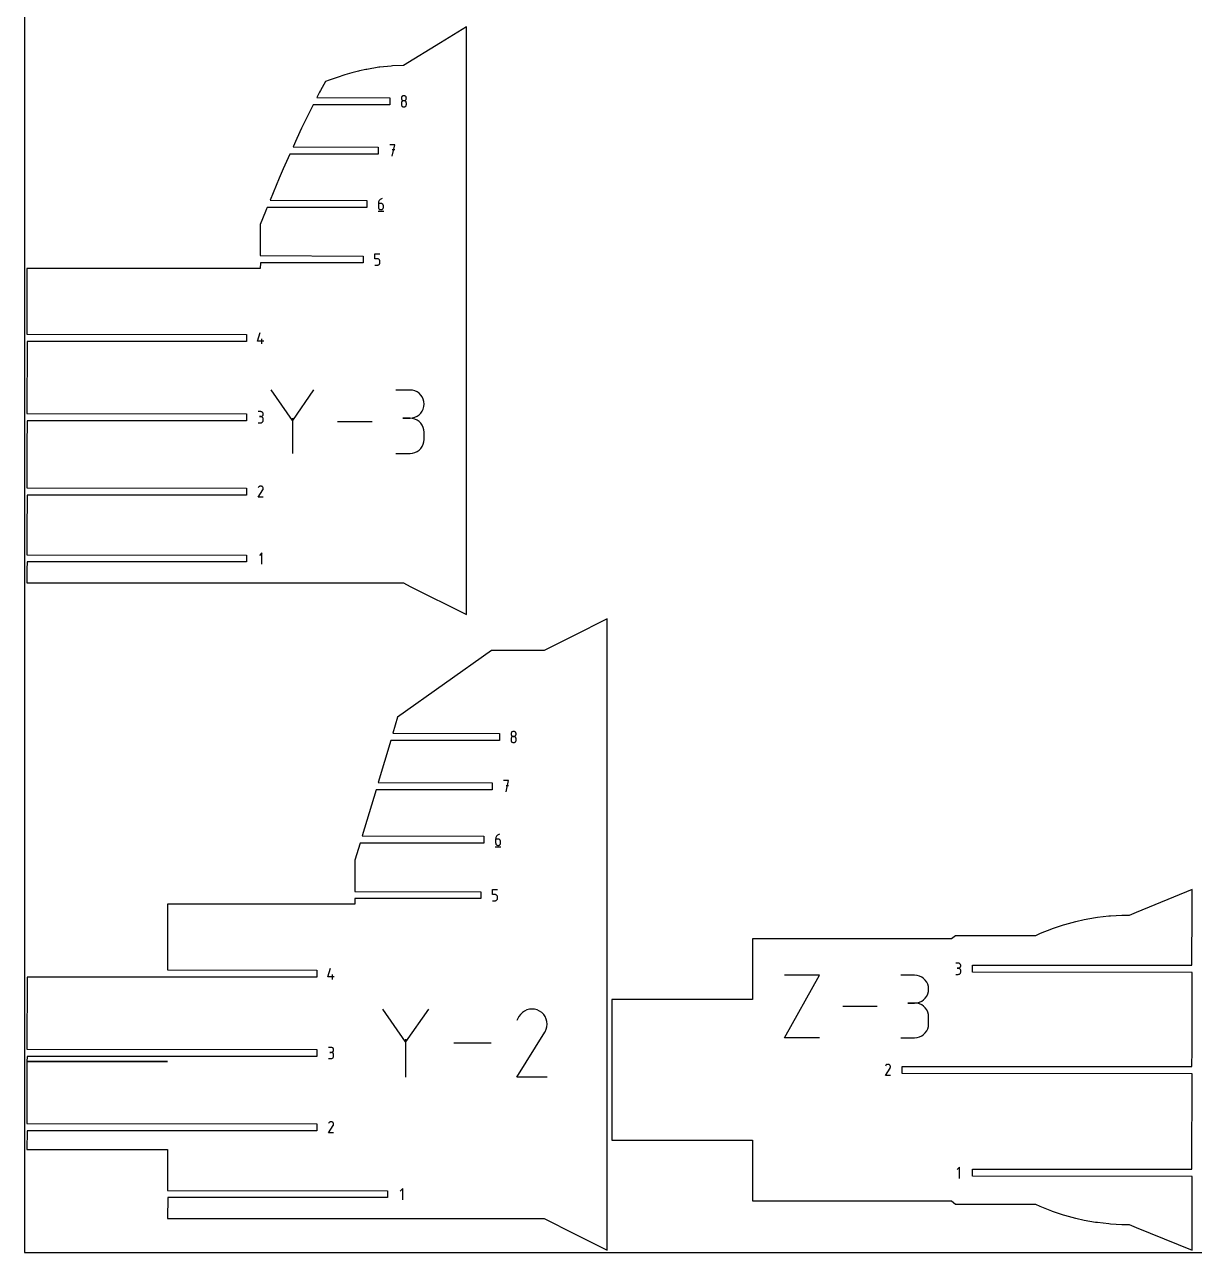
# Model space of a CAD drawing. Extents: x 0 to 3000, y 0 to 3000.
# Drawn here: x 0 to 831, y 0 to 873 of the extents above; entities that cross this region are included whole.
import ezdxf

# ---------------------------------------------------------------- set-up
doc = ezdxf.new("R2010")
doc.units = 0

msp = doc.modelspace()

# ---------------------------------------------------------------- linework, layer by layer
at = {"layer": 'annotation', "color": 1}
for p, q in [((267.718042, 820.598568), (267.689377, 820.280468)), ((267.689377, 820.280468), (267.689377, 820.280468)), ((267.689377, 820.280468), (267.718059, 819.960875)), ((267.800672, 820.89828), (267.718042, 820.598568)), ((267.932215, 821.174522), (267.800672, 820.89828)), ((268.107623, 821.422212), (267.932215, 821.174522)), ((268.321844, 821.636265), (268.107623, 821.422212)), ((268.56983, 821.811598), (268.321844, 821.636265)), ((268.84653, 821.94313), (268.56983, 821.811598)), ((269.146894, 822.025777), (268.84653, 821.94313)), ((269.465873, 822.054455), (269.146894, 822.025777)), ((269.784851, 822.025777), (269.465873, 822.054455)), ((269.465873, 822.054455), (269.465873, 822.054455)), ((270.085215, 821.94313), (269.784851, 822.025777)), ((270.361915, 821.811598), (270.085215, 821.94313)), ((270.609901, 821.636265), (270.361915, 821.811598)), ((270.824123, 821.422212), (270.609901, 821.636265)), ((270.99953, 821.174522), (270.824123, 821.422212)), ((271.131074, 820.89828), (270.99953, 821.174522)), ((271.213703, 820.598568), (271.131074, 820.89828)), ((271.213687, 819.960875), (271.242368, 820.280468)), ((271.242368, 820.280468), (271.213703, 820.598568)), ((271.242368, 820.280468), (271.242368, 820.280468)), ((267.718042, 817.042405), (267.689377, 816.722961)), ((267.689377, 816.722961), (267.689377, 815.837975)), ((267.689377, 815.837975), (267.689377, 815.837975)), ((267.689377, 815.837975), (267.718059, 815.518554)), ((267.800672, 817.343164), (267.718042, 817.042405)), ((267.718059, 819.960875), (267.80073, 819.659999)), ((267.718059, 815.518554), (267.80073, 815.218139)), ((267.932215, 817.620193), (267.800672, 817.343164)), ((267.80073, 819.659999), (267.932327, 819.382883)), ((267.80073, 815.218139), (267.932327, 814.94169)), ((268.107623, 817.868446), (267.932215, 817.620193)), ((267.932327, 819.382883), (268.107788, 819.134568)), ((267.932327, 814.94169), (268.107788, 814.694166)), ((268.321844, 818.082877), (268.107623, 817.868446)), ((268.107788, 819.134568), (268.322051, 818.920095)), ((268.107788, 814.694166), (268.322051, 814.480526)), ((268.56983, 818.25844), (268.321844, 818.082877)), ((268.322051, 818.920095), (268.570053, 818.744506)), ((268.322051, 814.480526), (268.570053, 814.305729)), ((268.84653, 818.390089), (268.56983, 818.25844)), ((268.570053, 818.744506), (268.846732, 818.612844)), ((268.570053, 814.305729), (268.846732, 814.174734)), ((269.146894, 818.472779), (268.84653, 818.390089)), ((268.846732, 818.612844), (269.147026, 818.530149)), ((268.846732, 814.174734), (269.147026, 814.092501)), ((269.465873, 818.501464), (269.146894, 818.472779)), ((269.147026, 818.530149), (269.465873, 818.501464)), ((269.147026, 814.092501), (269.465873, 814.063987)), ((269.465873, 818.501464), (269.784719, 818.530149)), ((269.784851, 818.472796), (269.465873, 818.501464)), ((269.465873, 818.501464), (269.465873, 818.501464)), ((269.465873, 818.501464), (269.465873, 818.501464)), ((269.465873, 814.063987), (269.784719, 814.092501)), ((269.465873, 814.063987), (269.465873, 814.063987)), ((269.784719, 818.530149), (270.085013, 818.612844)), ((269.784719, 814.092501), (270.085013, 814.174734)), ((270.085215, 818.390147), (269.784851, 818.472796)), ((270.085013, 818.612844), (270.361692, 818.744506)), ((270.085013, 814.174734), (270.361692, 814.305729)), ((270.361915, 818.258551), (270.085215, 818.390147)), ((270.361692, 818.744506), (270.609695, 818.920095)), ((270.361692, 814.305729), (270.609695, 814.480526)), ((270.609901, 818.083042), (270.361915, 818.258551)), ((270.609695, 818.920095), (270.823958, 819.134568)), ((270.609695, 814.480526), (270.823958, 814.694166)), ((270.824123, 817.868652), (270.609901, 818.083042)), ((270.823958, 819.134568), (270.999419, 819.382883)), ((270.823958, 814.694166), (270.999419, 814.94169)), ((270.99953, 817.620416), (270.824123, 817.868652)), ((270.999419, 819.382883), (271.131016, 819.659999)), ((270.999419, 814.94169), (271.131016, 815.218139)), ((271.131074, 817.343367), (270.99953, 817.620416)), ((271.131016, 819.659999), (271.213687, 819.960875)), ((271.131016, 815.218139), (271.213687, 815.518554)), ((271.213703, 817.042537), (271.131074, 817.343367)), ((271.213687, 815.518554), (271.242368, 815.837975)), ((271.242368, 816.722961), (271.213703, 817.042537)), ((271.242368, 815.837975), (271.242368, 816.722961)), ((271.242368, 816.722961), (271.242368, 816.722961)), ((262.952693, 787.044328), (259.395186, 787.044328)), ((261.17419, 779.044328), (262.952693, 787.044328)), ((262.952693, 783.481805), (261.17419, 783.481805)), ((251.39252, 746.027667), (251.353183, 745.486931)), ((251.353183, 745.486931), (251.353183, 742.827956)), ((253.129679, 745.486931), (251.353183, 745.486931)), ((251.353183, 742.827956), (251.353183, 742.827956)), ((251.353183, 742.827956), (251.381865, 742.508381)), ((251.381865, 742.508381), (251.464536, 742.207551)), ((251.507333, 746.547209), (251.39252, 746.027667)), ((251.464536, 742.207551), (251.596133, 741.930502)), ((251.69283, 747.039114), (251.507333, 746.547209)), ((251.596133, 741.930502), (251.771594, 741.682265)), ((251.944215, 747.496941), (251.69283, 747.039114)), ((252.256696, 747.914248), (251.944215, 747.496941)), ((252.625477, 748.284595), (252.256696, 747.914248)), ((253.045766, 748.601539), (252.625477, 748.284595)), ((253.512768, 748.858639), (253.045766, 748.601539)), ((253.449186, 745.458417), (253.129679, 745.486931)), ((253.749831, 745.376184), (253.449186, 745.458417)), ((254.02169, 749.049454), (253.512768, 748.858639)), ((254.026614, 745.245189), (253.749831, 745.376184)), ((254.02169, 749.049454), (254.02169, 749.049454)), ((254.274533, 745.070392), (254.026614, 745.245189)), ((254.48859, 744.856752), (254.274533, 745.070392)), ((254.663783, 744.609228), (254.48859, 744.856752)), ((254.48859, 741.682265), (254.663783, 741.930502)), ((254.795111, 744.332779), (254.663783, 744.609228)), ((254.663783, 741.930502), (254.795111, 742.207551)), ((254.877576, 744.032364), (254.795111, 744.332779)), ((254.795111, 742.207551), (254.877576, 742.508381)), ((254.906175, 743.712943), (254.877576, 744.032364)), ((254.877576, 742.508381), (254.906175, 742.827956)), ((254.906175, 742.827956), (254.906175, 743.712943)), ((254.906175, 743.712943), (254.906175, 743.712943)), ((251.130683, 740.049454), (255.130683, 740.049454)), ((251.771594, 741.682265), (251.985857, 741.467876)), ((251.985857, 741.467876), (252.233859, 741.292366)), ((252.233859, 741.292366), (252.510539, 741.160771)), ((252.510539, 741.160771), (252.810833, 741.078122)), ((252.810833, 741.078122), (253.129679, 741.049454)), ((253.129679, 741.049454), (253.449186, 741.078122)), ((253.129679, 741.049454), (253.129679, 741.049454)), ((253.449186, 741.078122), (253.749831, 741.160771)), ((253.749831, 741.160771), (254.026614, 741.292366)), ((254.026614, 741.292366), (254.274533, 741.467876)), ((254.274533, 741.467876), (254.48859, 741.682265)), ((248.927286, 706.118995), (248.927286, 709.681518)), ((248.927286, 709.681518), (252.480277, 709.681518)), ((250.703782, 706.118995), (248.927286, 706.118995)), ((248.927286, 701.681518), (250.703782, 701.681518)), ((251.02276, 706.090481), (250.703782, 706.118995)), ((250.703782, 701.681518), (251.022628, 701.710186)), ((250.703782, 701.681518), (250.703782, 701.681518)), ((251.022628, 701.710186), (251.322922, 701.792835)), ((251.323124, 706.008248), (251.02276, 706.090481)), ((251.322922, 701.792835), (251.599601, 701.924431)), ((251.599824, 705.877253), (251.323124, 706.008248)), ((251.599601, 701.924431), (251.847604, 702.09994)), ((251.84781, 705.702456), (251.599824, 705.877253)), ((251.847604, 702.09994), (252.061867, 702.31433)), ((252.062032, 705.488816), (251.84781, 705.702456)), ((252.061867, 702.31433), (252.237328, 702.562566)), ((252.237439, 705.241292), (252.062032, 705.488816)), ((252.237328, 702.562566), (252.368925, 702.839615)), ((252.368983, 704.964843), (252.237439, 705.241292)), ((252.368925, 702.839615), (252.451596, 703.140445)), ((252.451612, 704.664428), (252.368983, 704.964843)), ((252.451596, 703.140445), (252.480277, 703.460021)), ((252.480277, 704.345007), (252.451612, 704.664428)), ((252.480277, 703.460021), (252.480277, 704.345007)), ((252.480277, 704.345007), (252.480277, 704.345007)), ((165.553612, 647.58812), (167.327599, 653.809617)), ((169.995603, 647.58812), (165.553612, 647.58812)), ((168.664109, 645.809617), (168.664109, 649.362608)), ((190.296023, 591.190027), (175.247789, 612.951828)), ((205.341428, 612.951828), (190.296023, 591.190027)), ((273.863375, 612.898074), (263.845365, 612.898074)), ((275.665138, 612.736351), (273.863375, 612.898074)), ((277.360535, 612.270291), (275.665138, 612.736351)), ((278.921366, 611.528557), (277.360535, 612.270291)), ((280.319435, 610.539815), (278.921366, 611.528557)), ((281.526541, 609.332728), (280.319435, 610.539815)), ((282.514488, 607.93596), (281.526541, 609.332728)), ((283.255077, 606.378174), (282.514488, 607.93596)), ((283.720108, 604.688036), (283.255077, 606.378174)), ((283.881385, 602.89421), (283.720108, 604.688036)), ((283.720108, 601.091961), (283.881385, 602.89421)), ((283.881385, 602.89421), (283.881385, 602.89421)), ((167.774608, 597.525194), (165.998112, 597.525194)), ((167.774608, 593.972203), (166.885106, 593.972203)), ((166.885106, 593.972203), (167.774608, 593.972203)), ((168.094115, 597.496516), (167.774608, 597.525194)), ((167.774608, 593.972203), (168.094115, 594.000888)), ((168.094115, 593.943524), (167.774608, 593.972203)), ((167.774608, 593.972203), (167.774608, 593.972203)), ((168.39476, 597.413869), (168.094115, 597.496516)), ((168.094115, 594.000888), (168.39476, 594.083583)), ((168.39476, 593.860878), (168.094115, 593.943524)), ((168.671542, 597.282337), (168.39476, 597.413869)), ((168.39476, 594.083583), (168.671542, 594.215245)), ((168.671542, 593.729346), (168.39476, 593.860878)), ((168.919462, 597.107004), (168.671542, 597.282337)), ((168.671542, 594.215245), (168.919462, 594.390834)), ((168.919462, 593.554012), (168.671542, 593.729346)), ((169.133518, 596.892951), (168.919462, 597.107004)), ((168.919462, 594.390834), (169.133518, 594.605307)), ((169.133518, 593.339959), (168.919462, 593.554012)), ((169.308711, 596.645261), (169.133518, 596.892951)), ((169.133518, 594.605307), (169.308711, 594.853622)), ((169.44004, 596.369019), (169.308711, 596.645261)), ((169.308711, 594.853622), (169.44004, 595.130738)), ((169.522504, 596.069307), (169.44004, 596.369019)), ((169.44004, 595.130738), (169.522504, 595.431614)), ((169.551103, 595.751207), (169.522504, 596.069307)), ((169.522504, 595.431614), (169.551103, 595.751207)), ((169.551103, 595.751207), (169.551103, 595.751207)), ((275.665138, 593.023815), (277.360535, 593.490147)), ((277.360535, 593.490147), (278.921366, 594.232618)), ((278.921366, 594.232618), (280.319435, 595.222796)), ((280.319435, 595.222796), (281.526541, 596.432251)), ((281.526541, 596.432251), (282.514488, 597.832551)), ((282.514488, 597.832551), (283.255077, 599.395265)), ((283.255077, 599.395265), (283.720108, 601.091961)), ((165.998112, 589.534726), (167.774608, 589.534726)), ((167.774608, 589.534726), (168.094115, 589.563388)), ((167.774608, 589.534726), (167.774608, 589.534726)), ((168.094115, 589.563388), (168.39476, 589.645993)), ((168.39476, 589.645993), (168.671542, 589.777471)), ((168.671542, 589.777471), (168.919462, 589.952752)), ((168.919462, 589.952752), (169.133518, 590.166763)), ((169.308711, 593.09227), (169.133518, 593.339959)), ((169.133518, 590.166763), (169.308711, 590.414436)), ((169.44004, 592.816028), (169.308711, 593.09227)), ((169.308711, 590.414436), (169.44004, 590.690699)), ((169.522504, 592.516315), (169.44004, 592.816028)), ((169.44004, 590.690699), (169.522504, 590.990482)), ((169.551103, 592.198216), (169.522504, 592.516315)), ((169.522504, 590.990482), (169.551103, 591.308713)), ((169.551103, 591.308713), (169.551103, 592.198216)), ((169.551103, 592.198216), (169.551103, 592.198216)), ((190.296023, 592.941269), (190.296023, 567.835417)), ((246.932015, 590.393622), (222.26468, 590.393622)), ((273.863375, 592.862053), (268.847297, 592.862053)), ((268.847297, 592.862053), (273.863375, 592.862053)), ((273.863375, 592.862053), (275.665138, 593.023815)), ((275.665138, 592.70033), (273.863375, 592.862053)), ((273.863375, 592.862053), (273.863375, 592.862053)), ((277.360535, 592.23427), (275.665138, 592.70033)), ((278.921366, 591.492537), (277.360535, 592.23427)), ((280.319435, 590.503794), (278.921366, 591.492537)), ((281.526541, 589.296707), (280.319435, 590.503794)), ((282.514488, 587.899939), (281.526541, 589.296707)), ((283.255077, 586.342154), (282.514488, 587.899939)), ((283.720108, 584.652016), (283.255077, 586.342154)), ((283.881385, 582.858189), (283.720108, 584.652016)), ((283.255077, 574.357005), (283.720108, 576.047539)), ((283.720108, 576.047539), (283.881385, 577.842111)), ((283.881385, 577.842111), (283.881385, 582.858189)), ((283.881385, 582.858189), (283.881385, 582.858189)), ((263.845365, 567.838246), (273.863375, 567.838246)), ((273.863375, 567.838246), (275.665138, 567.999876)), ((273.863375, 567.838246), (273.863375, 567.838246)), ((275.665138, 567.999876), (277.360535, 568.465703)), ((277.360535, 568.465703), (278.921366, 569.207134)), ((278.921366, 569.207134), (280.319435, 570.195574)), ((280.319435, 570.195574), (281.526541, 571.402428)), ((281.526541, 571.402428), (282.514488, 572.799103)), ((282.514488, 572.799103), (283.255077, 574.357005)), ((165.998112, 536.6647), (169.281192, 541.950038)), ((166.236416, 543.775198), (166.003129, 543.327688)), ((166.421549, 544.037718), (166.236416, 543.775198)), ((166.643666, 544.256862), (166.421549, 544.037718)), ((166.896013, 544.430874), (166.643666, 544.256862)), ((167.171834, 544.557999), (166.896013, 544.430874)), ((167.464374, 544.636483), (167.171834, 544.557999)), ((167.766878, 544.66457), (167.464374, 544.636483)), ((168.07259, 544.640506), (167.766878, 544.66457)), ((168.374755, 544.562536), (168.07259, 544.640506)), ((168.666618, 544.428904), (168.374755, 544.562536)), ((168.927658, 544.243541), (168.666618, 544.428904)), ((168.666618, 544.428904), (168.666618, 544.428904)), ((169.145916, 544.021105), (168.927658, 544.243541)), ((169.319451, 543.768416), (169.145916, 544.021105)), ((169.281192, 541.950038), (169.285117, 541.954895)), ((169.281192, 541.950038), (169.281192, 541.950038)), ((169.285117, 541.954895), (169.288881, 541.959792)), ((169.288881, 541.959792), (169.292508, 541.964773)), ((169.292508, 541.964773), (169.296024, 541.969877)), ((169.296024, 541.969877), (169.299454, 541.975147)), ((169.299454, 541.975147), (169.302821, 541.980623)), ((169.302821, 541.980623), (169.306151, 541.986346)), ((169.306151, 541.986346), (169.309469, 541.992359)), ((169.309469, 541.992359), (169.312799, 541.998702)), ((169.312799, 541.998702), (169.448357, 542.289756)), ((169.312799, 541.998702), (169.312799, 541.998702)), ((169.446322, 543.492289), (169.319451, 543.768416)), ((169.524589, 543.199542), (169.446322, 543.492289)), ((169.448357, 542.289756), (169.527547, 542.591459)), ((169.552311, 542.896993), (169.524589, 543.199542)), ((169.527547, 542.591459), (169.552311, 542.896993)), ((169.551103, 536.6647), (165.998112, 536.6647)), ((168.66411, 497.1432), (166.885607, 495.364196)), ((168.66411, 489.1432), (168.66411, 497.1432)), ((345.642975, 368.835396), (345.61431, 368.517296)), ((345.61431, 368.517296), (345.61431, 368.517296)), ((345.61431, 368.517296), (345.642992, 368.197703)), ((345.725605, 369.135108), (345.642975, 368.835396)), ((345.642992, 368.197703), (345.725663, 367.896828)), ((345.857148, 369.411351), (345.725605, 369.135108)), ((345.725663, 367.896828), (345.85726, 367.619711)), ((346.032556, 369.65904), (345.857148, 369.411351)), ((345.85726, 367.619711), (346.032721, 367.371396)), ((346.246777, 369.873093), (346.032556, 369.65904)), ((346.032721, 367.371396), (346.246984, 367.156923)), ((346.494763, 370.048427), (346.246777, 369.873093)), ((346.246984, 367.156923), (346.494986, 366.981335)), ((346.771463, 370.179958), (346.494763, 370.048427)), ((346.771463, 366.626918), (346.494763, 366.495268)), ((346.494986, 366.981335), (346.771665, 366.849672)), ((347.071827, 370.262605), (346.771463, 370.179958)), ((347.071827, 366.709608), (346.771463, 366.626918)), ((346.771665, 366.849672), (347.071959, 366.766977)), ((347.390806, 370.291283), (347.071827, 370.262605)), ((347.390806, 366.738292), (347.071827, 366.709608)), ((347.071959, 366.766977), (347.390806, 366.738292)), ((347.709784, 370.262605), (347.390806, 370.291283)), ((347.390806, 370.291283), (347.390806, 370.291283)), ((347.390806, 366.738292), (347.709652, 366.766977)), ((347.709784, 366.709624), (347.390806, 366.738292)), ((347.390806, 366.738292), (347.390806, 366.738292)), ((347.390806, 366.738292), (347.390806, 366.738292)), ((347.709652, 366.766977), (348.009946, 366.849672)), ((348.010148, 370.179958), (347.709784, 370.262605)), ((348.010148, 366.626975), (347.709784, 366.709624)), ((348.009946, 366.849672), (348.286625, 366.981335)), ((348.286848, 370.048427), (348.010148, 370.179958)), ((348.286848, 366.49538), (348.010148, 366.626975)), ((348.286625, 366.981335), (348.534628, 367.156923)), ((348.534834, 369.873093), (348.286848, 370.048427)), ((348.534628, 367.156923), (348.748891, 367.371396)), ((348.749056, 369.65904), (348.534834, 369.873093)), ((348.748891, 367.371396), (348.924352, 367.619711)), ((348.924463, 369.411351), (348.749056, 369.65904)), ((348.924352, 367.619711), (349.055949, 367.896828)), ((349.056007, 369.135108), (348.924463, 369.411351)), ((349.055949, 367.896828), (349.13862, 368.197703)), ((349.138636, 368.835396), (349.056007, 369.135108)), ((349.13862, 368.197703), (349.167301, 368.517296)), ((349.167301, 368.517296), (349.138636, 368.835396)), ((349.167301, 368.517296), (349.167301, 368.517296)), ((345.642975, 365.279233), (345.61431, 364.95979)), ((345.61431, 364.95979), (345.61431, 364.074803)), ((345.61431, 364.074803), (345.61431, 364.074803)), ((345.61431, 364.074803), (345.642992, 363.755382)), ((345.725605, 365.579993), (345.642975, 365.279233)), ((345.642992, 363.755382), (345.725663, 363.454967)), ((345.857148, 365.857022), (345.725605, 365.579993)), ((345.725663, 363.454967), (345.85726, 363.178519)), ((346.032556, 366.105274), (345.857148, 365.857022)), ((345.85726, 363.178519), (346.032721, 362.930995)), ((346.246777, 366.319705), (346.032556, 366.105274)), ((346.032721, 362.930995), (346.246984, 362.717355)), ((346.494763, 366.495268), (346.246777, 366.319705)), ((346.246984, 362.717355), (346.494986, 362.542557)), ((346.494986, 362.542557), (346.771665, 362.411563)), ((346.771665, 362.411563), (347.071959, 362.329329)), ((347.071959, 362.329329), (347.390806, 362.300816)), ((347.390806, 362.300816), (347.709652, 362.329329)), ((347.390806, 362.300816), (347.390806, 362.300816)), ((347.709652, 362.329329), (348.009946, 362.411563)), ((348.009946, 362.411563), (348.286625, 362.542557)), ((348.286625, 362.542557), (348.534628, 362.717355)), ((348.534834, 366.31987), (348.286848, 366.49538)), ((348.534628, 362.717355), (348.748891, 362.930995)), ((348.749056, 366.105481), (348.534834, 366.31987)), ((348.748891, 362.930995), (348.924352, 363.178519)), ((348.924463, 365.857245), (348.749056, 366.105481)), ((348.924352, 363.178519), (349.055949, 363.454967)), ((349.056007, 365.580195), (348.924463, 365.857245)), ((349.055949, 363.454967), (349.13862, 363.755382)), ((349.138636, 365.279365), (349.056007, 365.580195)), ((349.13862, 363.755382), (349.167301, 364.074803)), ((349.167301, 364.95979), (349.138636, 365.279365)), ((349.167301, 364.074803), (349.167301, 364.95979)), ((349.167301, 364.95979), (349.167301, 364.95979)), ((343.916322, 335.281156), (340.358816, 335.281156)), ((342.13782, 327.281156), (343.916322, 335.281156)), ((343.916322, 331.718633), (342.13782, 331.718633)), ((336.354676, 296.838367), (335.934387, 296.521423)), ((336.821678, 297.095468), (336.354676, 296.838367)), ((337.3306, 297.286282), (336.821678, 297.095468)), ((337.3306, 297.286282), (337.3306, 297.286282)), ((334.439593, 288.286282), (338.439593, 288.286282)), ((334.70143, 294.264495), (334.662093, 293.723759)), ((334.662093, 293.723759), (334.662093, 291.064785)), ((336.438589, 293.723759), (334.662093, 293.723759)), ((334.662093, 291.064785), (334.662093, 291.064785)), ((334.662093, 291.064785), (334.690775, 290.745209)), ((334.690775, 290.745209), (334.773446, 290.44438)), ((334.816243, 294.784037), (334.70143, 294.264495)), ((334.773446, 290.44438), (334.905043, 290.16733)), ((335.00174, 295.275942), (334.816243, 294.784037)), ((334.905043, 290.16733), (335.080504, 289.919094)), ((335.253125, 295.733769), (335.00174, 295.275942)), ((335.080504, 289.919094), (335.294767, 289.704704)), ((335.565606, 296.151077), (335.253125, 295.733769)), ((335.294767, 289.704704), (335.542769, 289.529195)), ((335.542769, 289.529195), (335.819449, 289.397599)), ((335.934387, 296.521423), (335.565606, 296.151077)), ((335.819449, 289.397599), (336.119743, 289.31495)), ((336.119743, 289.31495), (336.438589, 289.286282)), ((336.758096, 293.695246), (336.438589, 293.723759)), ((336.438589, 289.286282), (336.758096, 289.31495)), ((336.438589, 289.286282), (336.438589, 289.286282)), ((337.058741, 293.613012), (336.758096, 293.695246)), ((336.758096, 289.31495), (337.058741, 289.397599)), ((337.335524, 293.482017), (337.058741, 293.613012)), ((337.058741, 289.397599), (337.335524, 289.529195)), ((337.583443, 293.30722), (337.335524, 293.482017)), ((337.335524, 289.529195), (337.583443, 289.704704)), ((337.7975, 293.09358), (337.583443, 293.30722)), ((337.583443, 289.704704), (337.7975, 289.919094)), ((337.972693, 292.846056), (337.7975, 293.09358)), ((337.7975, 289.919094), (337.972693, 290.16733)), ((338.104021, 292.569607), (337.972693, 292.846056)), ((337.972693, 290.16733), (338.104021, 290.44438)), ((338.186486, 292.269193), (338.104021, 292.569607)), ((338.104021, 290.44438), (338.186486, 290.745209)), ((338.215085, 291.949772), (338.186486, 292.269193)), ((338.186486, 290.745209), (338.215085, 291.064785)), ((338.215085, 291.064785), (338.215085, 291.949772)), ((338.215085, 291.949772), (338.215085, 291.949772)), ((332.468623, 254.355823), (332.468623, 257.918346)), ((332.468623, 257.918346), (336.021615, 257.918346)), ((334.245119, 254.355823), (332.468623, 254.355823)), ((334.564097, 254.32731), (334.245119, 254.355823)), ((334.864462, 254.245076), (334.564097, 254.32731)), ((335.141162, 254.114081), (334.864462, 254.245076)), ((335.389147, 253.939284), (335.141162, 254.114081)), ((335.603369, 253.725644), (335.389147, 253.939284)), ((335.778777, 253.47812), (335.603369, 253.725644)), ((335.91032, 253.201671), (335.778777, 253.47812)), ((335.992949, 252.901257), (335.91032, 253.201671)), ((332.468623, 249.918346), (334.245119, 249.918346)), ((334.245119, 249.918346), (334.563965, 249.947015)), ((334.245119, 249.918346), (334.245119, 249.918346)), ((334.563965, 249.947015), (334.864259, 250.029663)), ((334.864259, 250.029663), (335.140939, 250.161259)), ((335.140939, 250.161259), (335.388941, 250.336768)), ((335.388941, 250.336768), (335.603204, 250.551158)), ((335.603204, 250.551158), (335.778665, 250.799394)), ((335.778665, 250.799394), (335.910262, 251.076444)), ((335.910262, 251.076444), (335.992933, 251.377273)), ((335.992933, 251.377273), (336.021615, 251.696849)), ((336.021615, 252.581836), (335.992949, 252.901257)), ((336.021615, 251.696849), (336.021615, 252.581836)), ((336.021615, 252.581836), (336.021615, 252.581836)), ((215.553618, 195.824948), (217.327605, 202.046445)), ((663.325855, 205.613191), (661.54936, 205.613191)), ((663.325855, 202.0602), (662.436353, 202.0602)), ((662.436353, 202.0602), (663.325855, 202.0602)), ((663.645362, 205.584512), (663.325855, 205.613191)), ((663.325855, 202.0602), (663.645362, 202.088885)), ((663.645362, 202.031521), (663.325855, 202.0602)), ((663.325855, 202.0602), (663.325855, 202.0602)), ((663.946007, 205.501866), (663.645362, 205.584512)), ((663.645362, 202.088885), (663.946007, 202.17158)), ((663.946007, 201.948875), (663.645362, 202.031521)), ((664.22279, 205.370334), (663.946007, 205.501866)), ((663.946007, 202.17158), (664.22279, 202.303242)), ((664.22279, 201.817343), (663.946007, 201.948875)), ((664.47071, 205.195), (664.22279, 205.370334)), ((664.22279, 202.303242), (664.47071, 202.478831)), ((664.47071, 201.642009), (664.22279, 201.817343)), ((664.684766, 204.980947), (664.47071, 205.195)), ((664.47071, 202.478831), (664.684766, 202.693303)), ((664.684766, 201.427956), (664.47071, 201.642009)), ((664.859959, 204.733258), (664.684766, 204.980947)), ((664.684766, 202.693303), (664.859959, 202.941619)), ((664.859959, 201.180267), (664.684766, 201.427956)), ((664.991288, 204.457016), (664.859959, 204.733258)), ((664.859959, 202.941619), (664.991288, 203.218735)), ((664.991288, 200.904024), (664.859959, 201.180267)), ((665.073752, 204.157303), (664.991288, 204.457016)), ((664.991288, 203.218735), (665.073752, 203.519611)), ((665.073752, 200.604312), (664.991288, 200.904024)), ((665.102351, 203.839204), (665.073752, 204.157303)), ((665.073752, 203.519611), (665.102351, 203.839204)), ((665.102351, 203.839204), (665.102351, 203.839204)), ((219.99561, 195.824948), (215.553618, 195.824948)), ((218.664116, 194.046445), (218.664116, 197.599437)), ((539.964514, 152.54194), (564.695906, 197.083027)), ((564.695906, 197.083027), (539.964514, 197.083027)), ((632.346907, 197.031352), (622.456026, 197.031352)), ((634.125805, 196.871681), (632.346907, 197.031352)), ((635.799687, 196.411535), (634.125805, 196.871681)), ((637.340712, 195.679215), (635.799687, 196.411535)), ((638.721038, 194.703019), (637.340712, 195.679215)), ((639.912827, 193.51125), (638.721038, 194.703019)), ((640.888237, 192.132207), (639.912827, 193.51125)), ((641.619427, 190.59419), (640.888237, 192.132207)), ((661.54936, 197.622723), (663.325855, 197.622723)), ((663.325855, 197.622723), (663.645362, 197.651385)), ((663.325855, 197.622723), (663.325855, 197.622723)), ((663.645362, 197.651385), (663.946007, 197.73399)), ((663.946007, 197.73399), (664.22279, 197.865468)), ((664.22279, 197.865468), (664.47071, 198.040748)), ((664.47071, 198.040748), (664.684766, 198.25476)), ((664.684766, 198.25476), (664.859959, 198.502433)), ((664.859959, 198.502433), (664.991288, 198.778696)), ((664.991288, 198.778696), (665.073752, 199.078478)), ((665.102351, 200.286212), (665.073752, 200.604312)), ((665.073752, 199.078478), (665.102351, 199.39671)), ((665.102351, 199.39671), (665.102351, 200.286212)), ((665.102351, 200.286212), (665.102351, 200.286212)), ((640.888237, 182.157011), (641.619427, 183.699894)), ((642.078557, 188.9255), (641.619427, 190.59419)), ((641.619427, 183.699894), (642.078557, 185.37506)), ((642.237788, 187.154437), (642.078557, 188.9255)), ((642.078557, 185.37506), (642.237788, 187.154437)), ((642.237788, 187.154437), (642.237788, 187.154437)), ((605.757308, 174.812484), (581.403004, 174.812484)), ((632.346907, 177.24959), (627.394483, 177.24959)), ((627.394483, 177.24959), (632.346907, 177.24959)), ((632.346907, 177.24959), (634.125805, 177.409299)), ((634.125805, 177.089919), (632.346907, 177.24959)), ((632.346907, 177.24959), (632.346907, 177.24959)), ((634.125805, 177.409299), (635.799687, 177.869713)), ((635.799687, 176.629773), (634.125805, 177.089919)), ((635.799687, 177.869713), (637.340712, 178.602762)), ((637.340712, 175.897453), (635.799687, 176.629773)), ((637.340712, 178.602762), (638.721038, 179.580375)), ((638.721038, 174.921257), (637.340712, 175.897453)), ((638.721038, 179.580375), (639.912827, 180.774482)), ((639.912827, 173.729488), (638.721038, 174.921257)), ((639.912827, 180.774482), (640.888237, 182.157011)), ((270.738721, 149.628129), (254.576791, 173.000487)), ((286.897613, 173.000487), (270.738721, 149.628129)), ((351.178292, 167.611263), (349.765376, 164.900896)), ((352.299554, 169.20123), (351.178292, 167.611263)), ((353.644818, 170.528484), (352.299554, 169.20123)), ((355.173168, 171.582394), (353.644818, 170.528484)), ((356.843692, 172.352334), (355.173168, 171.582394)), ((358.615474, 172.827674), (356.843692, 172.352334)), ((360.447603, 172.997786), (358.615474, 172.827674)), ((362.299162, 172.852041), (360.447603, 172.997786)), ((364.12924, 172.37981), (362.299162, 172.852041)), ((365.896921, 171.570465), (364.12924, 172.37981)), ((367.477923, 170.447802), (365.896921, 171.570465)), ((365.896921, 171.570465), (365.896921, 171.570465)), ((368.799812, 169.100613), (367.477923, 170.447802)), ((369.850834, 167.570187), (368.799812, 169.100613)), ((370.619236, 165.897813), (369.850834, 167.570187)), ((371.093263, 164.12478), (370.619236, 165.897813)), ((640.888237, 172.350445), (639.912827, 173.729488)), ((641.619427, 170.812428), (640.888237, 172.350445)), ((642.078557, 169.143738), (641.619427, 170.812428)), ((642.237788, 167.372675), (642.078557, 169.143738)), ((642.237788, 162.420252), (642.237788, 167.372675)), ((642.237788, 167.372675), (642.237788, 167.372675)), ((369.810545, 156.851836), (370.631556, 158.614615)), ((370.631556, 158.614615), (371.111177, 160.441892)), ((371.261161, 162.292376), (371.093263, 164.12478)), ((371.111177, 160.441892), (371.261161, 162.292376)), ((639.912827, 156.062289), (640.888237, 157.44124)), ((640.888237, 157.44124), (641.619427, 158.979372)), ((641.619427, 158.979372), (642.078557, 160.648453)), ((642.078557, 160.648453), (642.237788, 162.420252)), ((270.738721, 151.508978), (270.738721, 124.545081)), ((331.566253, 148.772784), (305.073328, 148.772784)), ((349.734991, 124.546206), (369.619118, 156.557099)), ((369.619118, 156.557099), (369.642889, 156.586513)), ((369.619118, 156.557099), (369.619118, 156.557099)), ((369.642889, 156.586513), (369.665684, 156.616177)), ((369.665684, 156.616177), (369.687654, 156.646341)), ((369.687654, 156.646341), (369.708948, 156.677256)), ((369.708948, 156.677256), (369.729718, 156.709171)), ((369.729718, 156.709171), (369.750112, 156.742336)), ((369.750112, 156.742336), (369.770282, 156.777002)), ((369.770282, 156.777002), (369.790376, 156.813419)), ((369.790376, 156.813419), (369.810545, 156.851836)), ((369.810545, 156.851836), (369.810545, 156.851836)), ((564.695906, 152.54194), (539.964514, 152.54194)), ((622.456026, 152.543337), (632.346907, 152.543337)), ((632.346907, 152.543337), (634.125805, 152.702916)), ((632.346907, 152.543337), (632.346907, 152.543337)), ((634.125805, 152.702916), (635.799687, 153.162832)), ((635.799687, 153.162832), (637.340712, 153.894854)), ((637.340712, 153.894854), (638.721038, 154.87075)), ((638.721038, 154.87075), (639.912827, 156.062289)), ((217.774614, 145.762022), (215.998118, 145.762022)), ((217.774614, 142.209031), (216.885112, 142.209031)), ((216.885112, 142.209031), (217.774614, 142.209031)), ((218.094121, 145.733344), (217.774614, 145.762022)), ((217.774614, 142.209031), (218.094121, 142.237716)), ((218.094121, 142.180353), (217.774614, 142.209031)), ((217.774614, 142.209031), (217.774614, 142.209031)), ((218.394766, 145.650697), (218.094121, 145.733344)), ((218.094121, 142.237716), (218.394766, 142.320411)), ((218.394766, 142.097706), (218.094121, 142.180353)), ((218.671549, 145.519166), (218.394766, 145.650697)), ((218.394766, 142.320411), (218.671549, 142.452074)), ((218.671549, 141.966174), (218.394766, 142.097706)), ((218.919468, 145.343832), (218.671549, 145.519166)), ((218.671549, 142.452074), (218.919468, 142.627662)), ((218.919468, 141.790841), (218.671549, 141.966174)), ((219.133525, 145.129779), (218.919468, 145.343832)), ((218.919468, 142.627662), (219.133525, 142.842135)), ((219.133525, 141.576788), (218.919468, 141.790841)), ((219.308718, 144.88209), (219.133525, 145.129779)), ((219.133525, 142.842135), (219.308718, 143.09045)), ((219.308718, 141.329098), (219.133525, 141.576788)), ((219.440046, 144.605847), (219.308718, 144.88209)), ((219.308718, 143.09045), (219.440046, 143.367567)), ((219.440046, 141.052856), (219.308718, 141.329098)), ((219.52251, 144.306135), (219.440046, 144.605847)), ((219.440046, 143.367567), (219.52251, 143.668442)), ((219.52251, 140.753144), (219.440046, 141.052856)), ((219.55111, 143.988035), (219.52251, 144.306135)), ((219.52251, 143.668442), (219.55111, 143.988035)), ((219.55111, 140.435044), (219.52251, 140.753144)), ((219.55111, 143.988035), (219.55111, 143.988035)), ((219.55111, 139.545542), (219.55111, 140.435044)), ((219.55111, 140.435044), (219.55111, 140.435044)), ((215.998118, 137.771555), (217.774614, 137.771555)), ((217.774614, 137.771555), (218.094121, 137.800216)), ((217.774614, 137.771555), (217.774614, 137.771555)), ((218.094121, 137.800216), (218.394766, 137.882822)), ((218.394766, 137.882822), (218.671549, 138.0143)), ((218.671549, 138.0143), (218.919468, 138.18958)), ((218.919468, 138.18958), (219.133525, 138.403592)), ((219.133525, 138.403592), (219.308718, 138.651264)), ((219.308718, 138.651264), (219.440046, 138.927527)), ((219.440046, 138.927527), (219.52251, 139.22731)), ((219.52251, 139.22731), (219.55111, 139.545542)), ((611.549353, 125.704258), (614.832434, 130.989596)), ((611.787657, 132.814756), (611.55437, 132.367245)), ((611.97279, 133.077276), (611.787657, 132.814756)), ((612.194907, 133.29642), (611.97279, 133.077276)), ((612.447254, 133.470432), (612.194907, 133.29642)), ((612.723075, 133.597557), (612.447254, 133.470432)), ((613.015615, 133.676041), (612.723075, 133.597557)), ((613.318119, 133.704128), (613.015615, 133.676041)), ((613.623831, 133.680064), (613.318119, 133.704128)), ((613.925996, 133.602093), (613.623831, 133.680064)), ((614.217859, 133.468462), (613.925996, 133.602093)), ((614.4789, 133.283098), (614.217859, 133.468462)), ((614.217859, 133.468462), (614.217859, 133.468462)), ((614.697157, 133.060663), (614.4789, 133.283098)), ((614.870692, 132.807974), (614.697157, 133.060663)), ((614.832434, 130.989596), (614.836358, 130.994452)), ((614.832434, 130.989596), (614.832434, 130.989596)), ((614.836358, 130.994452), (614.840122, 130.99935)), ((614.840122, 130.99935), (614.84375, 131.004331)), ((614.84375, 131.004331), (614.847266, 131.009435)), ((614.847266, 131.009435), (614.850695, 131.014705)), ((614.850695, 131.014705), (614.854062, 131.020181)), ((614.854062, 131.020181), (614.857392, 131.025904)), ((614.857392, 131.025904), (614.86071, 131.031917)), ((614.86071, 131.031917), (614.86404, 131.03826)), ((614.86404, 131.03826), (614.999598, 131.329314)), ((614.86404, 131.03826), (614.86404, 131.03826)), ((614.997564, 132.531847), (614.870692, 132.807974)), ((615.07583, 132.2391), (614.997564, 132.531847)), ((614.999598, 131.329314), (615.078788, 131.631016)), ((615.103552, 131.936551), (615.07583, 132.2391)), ((615.078788, 131.631016), (615.103552, 131.936551)), ((371.253846, 124.546206), (349.734991, 124.546206)), ((615.102345, 125.704258), (611.549353, 125.704258)), ((215.998118, 84.901528), (219.281199, 90.186866)), ((216.236423, 92.012026), (216.003135, 91.564516)), ((216.421555, 92.274547), (216.236423, 92.012026)), ((216.643672, 92.49369), (216.421555, 92.274547)), ((216.896019, 92.667702), (216.643672, 92.49369)), ((217.17184, 92.794827), (216.896019, 92.667702)), ((217.46438, 92.873311), (217.17184, 92.794827)), ((217.766884, 92.901398), (217.46438, 92.873311)), ((218.072596, 92.877334), (217.766884, 92.901398)), ((218.374762, 92.799364), (218.072596, 92.877334)), ((218.666625, 92.665732), (218.374762, 92.799364)), ((218.927665, 92.480369), (218.666625, 92.665732)), ((218.666625, 92.665732), (218.666625, 92.665732)), ((219.145923, 92.257934), (218.927665, 92.480369)), ((219.319458, 92.005244), (219.145923, 92.257934)), ((219.281199, 90.186866), (219.285124, 90.191723)), ((219.281199, 90.186866), (219.281199, 90.186866)), ((219.285124, 90.191723), (219.288887, 90.196621)), ((219.288887, 90.196621), (219.292515, 90.201601)), ((219.292515, 90.201601), (219.296031, 90.206706)), ((219.296031, 90.206706), (219.29946, 90.211975)), ((219.29946, 90.211975), (219.302827, 90.217451)), ((219.302827, 90.217451), (219.306158, 90.223175)), ((219.306158, 90.223175), (219.309475, 90.229187)), ((219.309475, 90.229187), (219.312805, 90.235531)), ((219.312805, 90.235531), (219.448363, 90.526584)), ((219.312805, 90.235531), (219.312805, 90.235531)), ((219.446329, 91.729117), (219.319458, 92.005244)), ((219.524596, 91.436371), (219.446329, 91.729117)), ((219.448363, 90.526584), (219.527554, 90.828287)), ((219.552318, 91.133822), (219.524596, 91.436371)), ((219.527554, 90.828287), (219.552318, 91.133822)), ((219.55111, 84.901528), (215.998118, 84.901528)), ((664.215357, 60.646775), (662.436855, 58.867771)), ((664.215357, 52.646775), (664.215357, 60.646775)), ((268.664122, 45.380029), (266.88562, 43.601025)), ((268.664122, 37.380029), (268.664122, 45.380029))]:
    msp.add_line(p, q, dxfattribs=at)
at = {"layer": 'boundary', "color": 5}
for p, q in [((313.963721, 871.027257), (295.522668, 859.696132)), ((313.963721, 837.024525), (313.963721, 871.027257)), ((295.522668, 859.696132), (269.104941, 843.46373)), ((232.598231, 838.276764), (227.625702, 836.837044)), ((237.26347, 839.476491), (232.598231, 838.276764)), ((237.882436, 839.625337), (237.26347, 839.476491)), ((242.36952, 840.631001), (237.882436, 839.625337)), ((243.075651, 840.753696), (242.36952, 840.631001)), ((251.573776, 842.230356), (243.075651, 840.753696)), ((252.386719, 842.315689), (251.573776, 842.230356)), ((260.424478, 843.159134), (252.386719, 842.315689)), ((261.293971, 843.189625), (260.424478, 843.159134)), ((269.104941, 843.46373), (261.293971, 843.189625)), ((213.796156, 832.072577), (210.215088, 825.684753)), ((216.322611, 833.036963), (213.796156, 832.072577)), ((221.995926, 835.035053), (216.322611, 833.036963)), ((227.625702, 836.837044), (221.995926, 835.035053)), ((313.963722, 791.110709), (313.963721, 837.024525)), ((209.627911, 824.557393), (207.652315, 820.764238)), ((207.652315, 820.764238), (259.416876, 820.514238)), ((210.215088, 825.684753), (209.627911, 824.557393)), ((259.416876, 820.514238), (259.416876, 815.614238)), ((203.739616, 813.251835), (199.147771, 803.832135)), ((205.034823, 815.614239), (203.739616, 813.251835)), ((259.416876, 815.614238), (205.034823, 815.614239)), ((199.147771, 803.832135), (196.774455, 798.963551)), ((196.774455, 798.963551), (193.368552, 791.54575)), ((193.368552, 791.54575), (190.704744, 785.744328)), ((190.704744, 785.744328), (251.125194, 785.494329)), ((251.125194, 785.494329), (251.125193, 780.594328)), ((313.963722, 733.718254), (313.963722, 791.110709)), ((188.472929, 780.594328), (183.782603, 770.009061)), ((251.125193, 780.594328), (188.472929, 780.594328)), ((183.782603, 770.009061), (180.970008, 763.542351)), ((180.970008, 763.542351), (174.430237, 747.749454)), ((172.38912, 742.599454), (171.862972, 741.549769)), ((243.080682, 742.599454), (172.38912, 742.599454)), ((174.430237, 747.749454), (243.080683, 747.499454)), ((243.080683, 747.499454), (243.080682, 742.599454)), ((171.162979, 739.782469), (167.457243, 730.426316)), ((171.862972, 741.549769), (171.162979, 739.782469)), ((313.963722, 664.847376), (313.963722, 733.718254)), ((167.457243, 730.426316), (167.443985, 711.064769)), ((167.443985, 711.064769), (167.44569, 708.381518)), ((167.44569, 708.381518), (240.654785, 708.131518)), ((240.654785, 708.131518), (240.654785, 703.231518)), ((10.6744, 699.194105), (1.5875, 699.194106)), ((1.5875, 699.194106), (1.587501, 697.152317)), ((11.362553, 699.194105), (10.6744, 699.194105)), ((12.184685, 699.194105), (11.362553, 699.194105)), ((13.172839, 699.194106), (12.184685, 699.194105)), ((14.36994, 699.194106), (13.172839, 699.194106)), ((15.83463, 699.194106), (14.36994, 699.194106)), ((17.649338, 699.194106), (15.83463, 699.194106)), ((19.933598, 699.194105), (17.649338, 699.194106)), ((22.866665, 699.194105), (19.933598, 699.194105)), ((26.731007, 699.194105), (22.866665, 699.194105)), ((31.998274, 699.194105), (26.731007, 699.194105)), ((39.51757, 699.194105), (31.998274, 699.194105)), ((50.989442, 699.194105), (39.51757, 699.194105)), ((70.382515, 699.194105), (50.989442, 699.194105)), ((109.604197, 699.194105), (70.382515, 699.194105)), ((167.451528, 699.194105), (109.604197, 699.194105)), ((167.644121, 703.231518), (167.451528, 699.194105)), ((240.654785, 703.231518), (167.644121, 703.231518)), ((1.587501, 689.642132), (1.5875, 663.128016)), ((1.587501, 697.152317), (1.587501, 689.642132)), ((313.963722, 453.350672), (313.963722, 664.847376)), ((1.5875, 663.128016), (1.5875, 652.509617)), ((1.5875, 652.509617), (157.725611, 652.259617)), ((1.7825, 647.359617), (1.587501, 596.234475)), ((157.72561, 647.359617), (1.7825, 647.359617)), ((157.725611, 652.259617), (157.72561, 647.359617)), ((1.587501, 596.234475), (157.725611, 595.984475)), ((157.725611, 595.984475), (157.725611, 591.084475)), ((1.782501, 591.084476), (1.587501, 573.253715)), ((157.725611, 591.084475), (1.782501, 591.084476)), ((1.587501, 573.253715), (1.587501, 543.364765)), ((1.587501, 543.364765), (157.725611, 543.114765)), ((157.725611, 543.114765), (157.725611, 538.214765)), ((1.782501, 538.214765), (1.5875, 511.837022)), ((157.725611, 538.214765), (1.782501, 538.214765)), ((1.5875, 511.837022), (1.587501, 495.8432)), ((1.587501, 495.8432), (157.725611, 495.5932)), ((1.7825, 490.693201), (1.587501, 485.328429)), ((157.725611, 490.6932), (1.7825, 490.693201)), ((157.725611, 495.5932), (157.725611, 490.6932)), ((1.587501, 485.328429), (1.5875, 477.821075)), ((1.5875, 477.821075), (1.5875, 475.780057)), ((1.5875, 475.780057), (5.148021, 475.780056)), ((5.148021, 475.780056), (105.767989, 475.780056)), ((105.767989, 475.780056), (110.829417, 475.780057)), ((110.829417, 475.780057), (269.104941, 475.780056)), ((269.104941, 475.780056), (274.005109, 473.329973)), ((274.005109, 473.329973), (313.963722, 453.350672)), ((413.963734, 450.175672), (389.580894, 437.984248)), ((413.963735, 412.793383), (413.963734, 450.175672)), ((389.580894, 437.984248), (369.104954, 427.746276)), ((331.796771, 427.746274), (265.022385, 380.309405)), ((332.518922, 427.746275), (331.796771, 427.746274)), ((333.056221, 427.746275), (332.518922, 427.746275)), ((333.593401, 427.746275), (333.056221, 427.746275)), ((334.301567, 427.746274), (333.593401, 427.746275)), ((335.009795, 427.746275), (334.301567, 427.746274)), ((335.8822, 427.746275), (335.009795, 427.746275)), ((336.75458, 427.746275), (335.8822, 427.746275)), ((337.782737, 427.746274), (336.75458, 427.746275)), ((338.810919, 427.746275), (337.782737, 427.746274)), ((339.984978, 427.746275), (338.810919, 427.746275)), ((341.158981, 427.746274), (339.984978, 427.746275)), ((342.467541, 427.746275), (341.158981, 427.746274)), ((343.776186, 427.746275), (342.467541, 427.746275)), ((345.206799, 427.746275), (343.776186, 427.746275)), ((346.637408, 427.746275), (345.206799, 427.746275)), ((348.176205, 427.746275), (346.637408, 427.746275)), ((349.714972, 427.746275), (348.176205, 427.746275)), ((351.347111, 427.746275), (349.714972, 427.746275)), ((352.979248, 427.746274), (351.347111, 427.746275)), ((354.689033, 427.746275), (352.979248, 427.746274)), ((356.398765, 427.746275), (354.689033, 427.746275)), ((358.169671, 427.746275), (356.398765, 427.746275)), ((359.940659, 427.746275), (358.169671, 427.746275)), ((361.755766, 427.746275), (359.940659, 427.746275)), ((363.57088, 427.746275), (361.755766, 427.746275)), ((365.412653, 427.746276), (363.57088, 427.746275)), ((367.254351, 427.746275), (365.412653, 427.746276)), ((369.104954, 427.746276), (367.254351, 427.746275)), ((413.963735, 281.955083), (413.963735, 412.793383)), ((265.022385, 380.309405), (261.629884, 369.001067)), ((261.629884, 369.001067), (337.341809, 368.751067)), ((337.341809, 368.751067), (337.341809, 363.851067)), ((260.204884, 363.851067), (251.123912, 333.981156)), ((337.341809, 363.851067), (260.204884, 363.851067)), ((251.123912, 333.981156), (332.088824, 333.731157)), ((332.088824, 333.731157), (332.088823, 328.831156)), ((249.698912, 328.831156), (239.725451, 295.986282)), ((332.088823, 328.831156), (249.698912, 328.831156)), ((238.300451, 290.836282), (234.528909, 278.664474)), ((326.389592, 290.836282), (238.300451, 290.836282)), ((239.725451, 295.986282), (326.389593, 295.736282)), ((326.389593, 295.736282), (326.389592, 290.836282)), ((413.963734, 124.949274), (413.963735, 281.955083)), ((234.528909, 278.664474), (234.52851, 256.618347)), ((234.52851, 256.618347), (324.196122, 256.368346)), ((324.196122, 256.368346), (324.196122, 251.468346)), ((829.514969, 257.821145), (789.685744, 241.570767)), ((829.51497, 244.094316), (829.514969, 257.821145)), ((234.52851, 247.430934), (101.587513, 247.430933)), ((101.587513, 247.430933), (101.587513, 217.559669)), ((234.72351, 251.468346), (234.52851, 247.430934)), ((324.196122, 251.468346), (234.72351, 251.468346)), ((751.73826, 236.180538), (747.726411, 235.301867)), ((752.857761, 236.393897), (751.73826, 236.180538)), ((756.902944, 237.156659), (752.857761, 236.393897)), ((760.90636, 237.79263), (756.902944, 237.156659)), ((762.181767, 237.959344), (760.90636, 237.79263)), ((766.207817, 238.480248), (762.181767, 237.959344)), ((770.205569, 238.881426), (766.207817, 238.480248)), ((771.5843, 238.980962), (770.205569, 238.881426)), ((775.594308, 239.267468), (771.5843, 238.980962)), ((779.588917, 239.43858), (775.594308, 239.267468)), ((783.900061, 239.503554), (779.588917, 239.43858)), ((784.656188, 239.518702), (783.900061, 239.503554)), ((789.685744, 241.570767), (784.656188, 239.518702)), ((829.319969, 204.072472), (829.51497, 244.094316)), ((729.450556, 229.843112), (721.423438, 226.641415)), ((729.941964, 230.032496), (729.450556, 229.843112)), ((737.947669, 232.677343), (729.941964, 230.032496)), ((738.7244, 232.92364), (737.947669, 232.677343)), ((746.715034, 235.046539), (738.7244, 232.92364)), ((747.726411, 235.301867), (746.715034, 235.046539)), ((618.899919, 222.786317), (517.138747, 222.786317)), ((517.138747, 222.786317), (517.138747, 195.830803)), ((658.491343, 222.786317), (618.899919, 222.786317)), ((661.29449, 225.07369), (658.491343, 222.786317)), ((697.068372, 225.073682), (661.29449, 225.07369)), ((718.098714, 225.073682), (697.068372, 225.073682)), ((721.423438, 226.641415), (718.098714, 225.073682)), ((101.587513, 217.559669), (101.587513, 200.746445)), ((101.587513, 200.746445), (207.725617, 200.496445)), ((673.376858, 199.172472), (673.376859, 204.072472)), ((673.376859, 204.072472), (829.319969, 204.072472)), ((1.7825, 195.596445), (1.587501, 144.471304)), ((207.725617, 195.596446), (1.7825, 195.596445)), ((207.725617, 200.496445), (207.725617, 195.596446)), ((517.138747, 195.830803), (517.138748, 179.712027)), ((829.514969, 198.922472), (673.376858, 199.172472)), ((829.514969, 143.431108), (829.514969, 198.922472)), ((462.293402, 179.712026), (417.138735, 179.712026)), ((417.138735, 179.712026), (417.138735, 134.557316)), ((517.138748, 179.712027), (462.293402, 179.712026)), ((1.587501, 144.471304), (207.725617, 144.221304)), ((207.725617, 144.221304), (207.725617, 139.321304)), ((829.319969, 132.154323), (829.514969, 143.431108)), ((1.782501, 139.321304), (1.5875, 135.733461)), ((1.5875, 135.733461), (2.295276, 135.723904)), ((100.879737, 135.714627), (1.587501, 135.714628)), ((1.587501, 135.714628), (1.587501, 91.601594)), ((207.725617, 139.321304), (1.782501, 139.321304)), ((2.295276, 135.723904), (101.587513, 135.723905)), ((101.587513, 135.723905), (100.879737, 135.714627)), ((417.138735, 134.557316), (417.138735, 124.873336)), ((623.376852, 127.254323), (623.376852, 132.154323)), ((623.376852, 132.154323), (829.319969, 132.154323)), ((413.963735, 1.5875), (413.963734, 124.949274)), ((417.138735, 124.873336), (417.138736, 79.712019)), ((829.514969, 127.004323), (623.376852, 127.254323)), ((829.319969, 59.096775), (829.514969, 127.004323)), ((1.587501, 91.601594), (207.725618, 91.351594)), ((207.725618, 91.351594), (207.725618, 86.451593)), ((1.7825, 86.451594), (1.587501, 73.214633)), ((207.725618, 86.451593), (1.7825, 86.451594)), ((417.138736, 79.712019), (471.984081, 79.712019)), ((471.984081, 79.712019), (517.138748, 79.712019)), ((517.138748, 79.712019), (517.138748, 63.587401)), ((1.587501, 73.214633), (51.595207, 73.214633)), ((51.595207, 73.214633), (101.587513, 73.214633)), ((101.587513, 73.214633), (101.587513, 53.876885)), ((517.138748, 63.587401), (517.138748, 36.622117)), ((101.587513, 53.876885), (101.587513, 44.080028)), ((673.376859, 54.196775), (673.376859, 59.096775)), ((673.376859, 59.096775), (829.319969, 59.096775)), ((829.514969, 53.946775), (673.376859, 54.196775)), ((829.514969, 15.314275), (829.514969, 53.946775)), ((101.587513, 44.080028), (257.725624, 43.830028)), ((257.725624, 43.830028), (257.725624, 38.930028)), ((101.782513, 38.930029), (101.587513, 24.016885)), ((257.725624, 38.930028), (101.782513, 38.930029)), ((517.138748, 36.622117), (618.89992, 36.622118)), ((618.89992, 36.622118), (658.491344, 36.622118)), ((658.491344, 36.622118), (661.29449, 34.334759)), ((661.29449, 34.334759), (697.068372, 34.334812)), ((697.068372, 34.334812), (718.098714, 34.334812)), ((718.098714, 34.334812), (721.267692, 32.838518)), ((721.267692, 32.838518), (729.450556, 29.565534)), ((729.450556, 29.565534), (729.941964, 29.37615)), ((729.941964, 29.37615), (737.947669, 26.731302)), ((737.947669, 26.731302), (738.7244, 26.484996)), ((738.7244, 26.484996), (746.715034, 24.362095)), ((101.587513, 24.016885), (153.677758, 24.016884)), ((153.677758, 24.016884), (205.768002, 24.016884)), ((205.768002, 24.016884), (279.816449, 24.016885)), ((279.816449, 24.016885), (369.104954, 24.016885)), ((369.104954, 24.016885), (390.65668, 13.241024)), ((746.715034, 24.362095), (747.72641, 24.106777)), ((747.72641, 24.106777), (751.738259, 23.228107)), ((751.738259, 23.228107), (752.85776, 23.01475)), ((752.85776, 23.01475), (756.902944, 22.251987)), ((756.902944, 22.251987), (760.906361, 21.616015)), ((760.906361, 21.616015), (762.181768, 21.449286)), ((762.181768, 21.449286), (766.207817, 20.928382)), ((766.207817, 20.928382), (770.205569, 20.527194)), ((770.205569, 20.527194), (771.584299, 20.427657)), ((771.584299, 20.427657), (775.594308, 20.141151)), ((775.594308, 20.141151), (779.588917, 19.970051)), ((779.588917, 19.970051), (780.489322, 19.949336)), ((780.489322, 19.949336), (784.656189, 19.889835)), ((784.656189, 19.889835), (789.685745, 17.837781)), ((789.685745, 17.837781), (829.51497, 1.5875)), ((390.65668, 13.241024), (413.963735, 1.5875)), ((829.51497, 1.5875), (829.514969, 15.314275))]:
    msp.add_line(p, q, dxfattribs=at)
at = {"layer": 'frame', "color": 5}
for p, q in [((0, 3000), (0, 0)), ((0, 0), (3000, 0))]:
    msp.add_line(p, q, dxfattribs=at)

doc.saveas('drawing.dxf')
